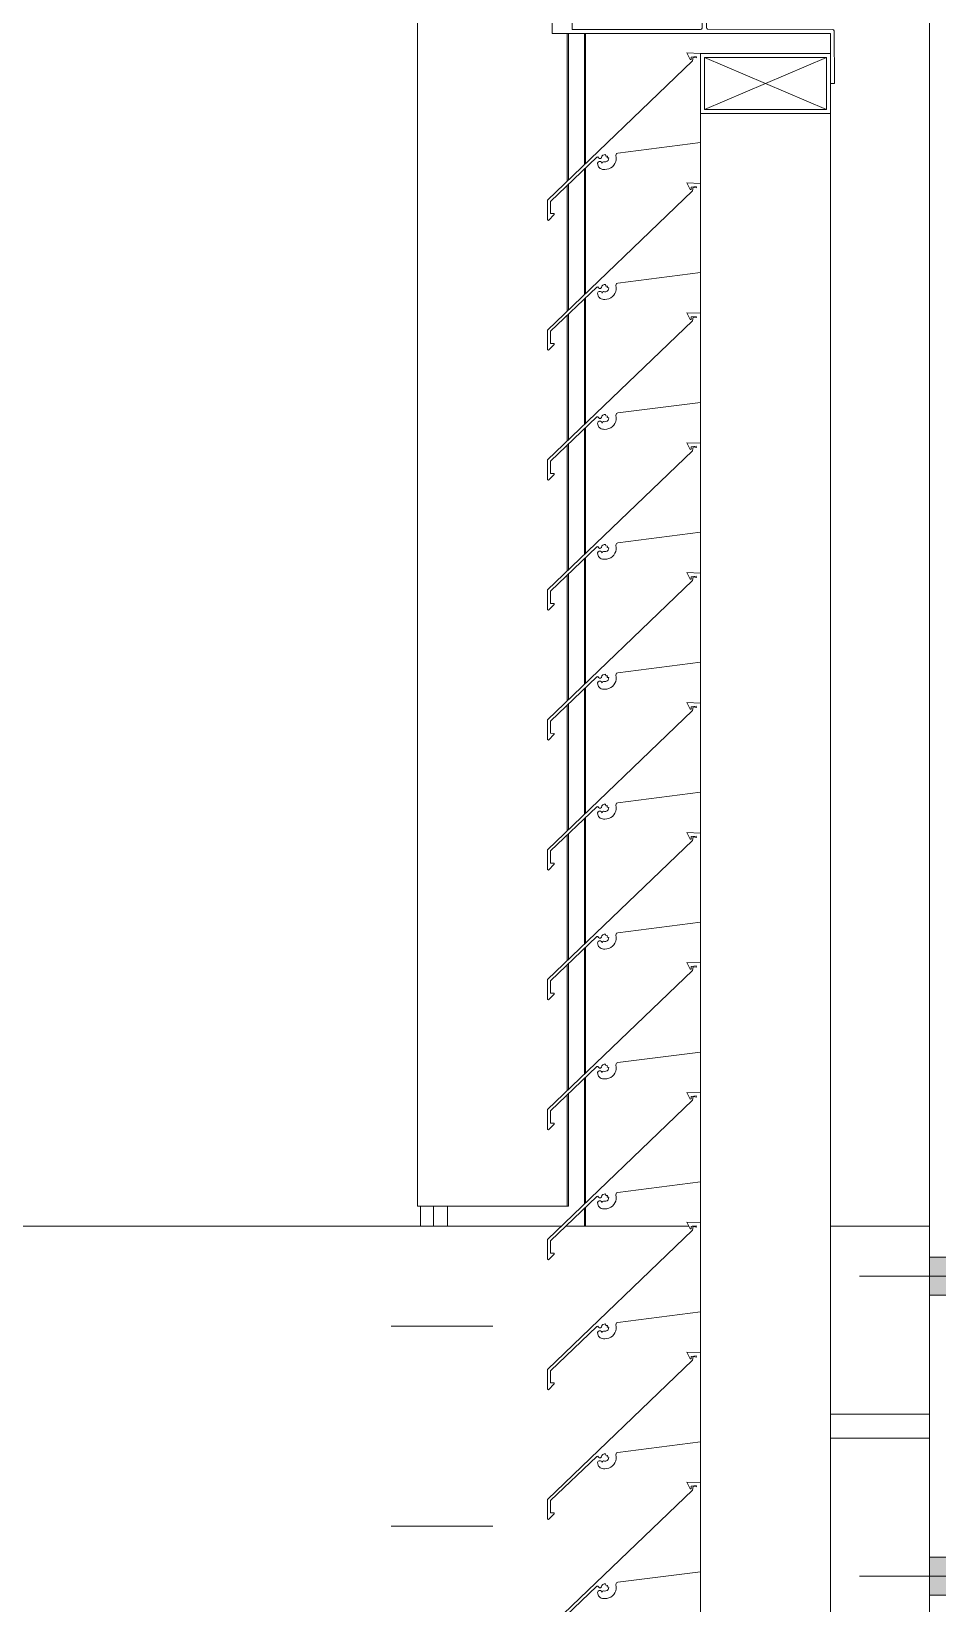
# Model space of a CAD drawing. Header units: millimetres. Extents: x -220592 to 404889, y -217665 to 38245.
# Drawn here: x 7562 to 7566.53, y -48079.91 to -48072.05 of the extents above; entities that cross this region are included whole.
import ezdxf

# ---------------------------------------------------------------- set-up
doc = ezdxf.new("R2010")
doc.units = ezdxf.units.MM
doc.linetypes.add('XKITLINE00', pattern=[0])
doc.linetypes.add('XKITLINE02', pattern=[4, 2, -2])
doc.layers.add('000 - 0_HIDE_OBJ_FRAMING_DEF_SUB_1', color=7, linetype='Continuous')
doc.layers.add('Part', color=7, linetype='Continuous', lineweight=0)

# ---------------------------------------------------------------- blocks, each defined once
blk = doc.blocks.new('*A13993')
at = {"layer": '000 - 0_HIDE_OBJ_FRAMING_DEF_SUB_1', "color": 7, "linetype": 'XKITLINE00', "lineweight": 0}
blk.add_line((-171.153485, 152.440805), (-171.153485, 124.940805), dxfattribs=at)
blk = doc.blocks.new('*A14059')
at = {"layer": 'Part', "color": 7, "linetype": 'XKITLINE00', "lineweight": 0}
for p, q in [((-172.298652, 137.756135), (-172.298652, 138.056135)), ((-171.648652, 138.056135), (-172.298652, 138.056135)), ((-172.278652, 137.776135), (-171.668652, 138.036135)), ((-172.278652, 138.036135), (-171.668652, 137.776135)), ((-172.278652, 137.776135), (-172.278652, 138.036135)), ((-172.278652, 138.036135), (-171.668652, 138.036135)), ((-171.668652, 138.036135), (-171.668652, 137.776135)), ((-171.648652, 137.756135), (-171.648652, 138.056135)), ((-172.298652, 137.756135), (-171.648652, 137.756135)), ((-171.668652, 137.776135), (-172.278652, 137.776135))]:
    blk.add_line(p, q, dxfattribs=at)
blk = doc.blocks.new('*A14060')
at = {"layer": 'Part', "color": 7, "linetype": 'XKITLINE00', "lineweight": 0}
for p, q in [((-172.298462, 138.056123), (-172.366148, 138.058745)), ((-172.366148, 138.058745), (-172.350613, 138.025258)), ((-172.34549, 138.02567), (-172.345361, 138.037861)), ((-172.345361, 138.037861), (-172.320378, 138.041001)), ((-172.335358, 138.037332), (-172.338255, 138.018789)), ((-172.335358, 138.037332), (-172.318342, 138.034428)), ((-172.320378, 138.041001), (-172.318342, 138.034428)), ((-172.298455, 137.610453), (-172.298462, 138.056123)), ((-172.338255, 138.018789), (-173.063377, 137.322543)), ((-172.350613, 138.025258), (-172.34549, 138.02567)), ((-172.712461, 137.557423), (-172.298455, 137.610453)), ((-173.048341, 137.316176), (-172.817326, 137.537579)), ((-172.817326, 137.537579), (-172.812166, 137.538671)), ((-172.810019, 137.512761), (-172.812659, 137.507287)), ((-172.812659, 137.507287), (-172.812163, 137.499517)), ((-172.812166, 137.538671), (-172.808512, 137.534044)), ((-172.812163, 137.499517), (-172.810428, 137.494021)), ((-172.810428, 137.494021), (-172.807674, 137.488958)), ((-172.804875, 137.515998), (-172.810019, 137.512761)), ((-172.808512, 137.534044), (-172.804048, 137.53019)), ((-172.807674, 137.488958), (-172.804002, 137.484515)), ((-172.798797, 137.51601), (-172.804875, 137.515998)), ((-172.804048, 137.53019), (-172.798154, 137.530396)), ((-172.804002, 137.484515), (-172.799549, 137.480857)), ((-172.793641, 137.512792), (-172.798797, 137.51601)), ((-172.798154, 137.530396), (-172.793971, 137.534553)), ((-172.793971, 137.534553), (-172.790857, 137.542126)), ((-172.790699, 137.50732), (-172.793641, 137.512792)), ((-172.790857, 137.542126), (-172.78619, 137.546913)), ((-172.788669, 137.512301), (-172.790699, 137.50732)), ((-172.783858, 137.514708), (-172.788669, 137.512301)), ((-172.78619, 137.546913), (-172.780114, 137.549703)), ((-172.77794, 137.513803), (-172.783858, 137.514708)), ((-172.780114, 137.549703), (-172.773442, 137.550125)), ((-172.77144, 137.514147), (-172.77794, 137.513803)), ((-172.773442, 137.550125), (-172.77112, 137.542735)), ((-172.765472, 137.516745), (-172.77144, 137.514147)), ((-172.77112, 137.542735), (-172.763955, 137.541791)), ((-172.76079, 137.521267), (-172.765472, 137.516745)), ((-172.763955, 137.541791), (-172.765124, 137.534731)), ((-172.765124, 137.534731), (-172.757418, 137.533625)), ((-172.757988, 137.527141), (-172.76079, 137.521267)), ((-172.757418, 137.533625), (-172.757988, 137.527141)), ((-172.756337, 137.479072), (-172.747074, 137.483445)), ((-172.747074, 137.483445), (-172.738758, 137.489423)), ((-172.738758, 137.489423), (-172.731662, 137.49681)), ((-172.731662, 137.49681), (-172.726022, 137.50536)), ((-172.726022, 137.50536), (-172.722024, 137.51479)), ((-172.722024, 137.51479), (-172.719801, 137.524789)), ((-172.720912, 137.545159), (-172.720672, 137.550681)), ((-172.719426, 137.535025), (-172.720912, 137.545159)), ((-172.720672, 137.550681), (-172.717536, 137.555233)), ((-172.719801, 137.524789), (-172.719426, 137.535025)), ((-172.717536, 137.555233), (-172.712461, 137.557423)), ((-172.799549, 137.480857), (-172.794479, 137.478117)), ((-172.794479, 137.478117), (-172.788978, 137.476398)), ((-172.788978, 137.476398), (-172.78325, 137.475762)), ((-172.78325, 137.475762), (-172.776451, 137.475664)), ((-172.776451, 137.475664), (-172.766238, 137.476449)), ((-172.766238, 137.476449), (-172.756337, 137.479072)), ((-173.063377, 137.322543), (-173.062824, 137.223392)), ((-173.058143, 137.220923), (-173.029494, 137.249812)), ((-173.047999, 137.25483), (-173.048341, 137.316176)), ((-173.030579, 137.254733), (-173.047999, 137.25483)), ((-173.029494, 137.249812), (-173.030579, 137.254733)), ((-173.062824, 137.223392), (-173.058143, 137.220923))]:
    blk.add_line(p, q, dxfattribs=at)
blk = doc.blocks.new('*A14078')
at = {"layer": 'Part', "color": 7, "linetype": 'XKITLINE00', "lineweight": 0}
for p, q in [((-171.648937, 139.40603), (-171.648981, 139.15603)), ((-171.628937, 139.406027), (-171.648937, 139.40603)), ((-171.628982, 139.146027), (-171.628937, 139.406027)), ((-171.648981, 139.15603), (-173.03898, 139.156273)), ((-173.03898, 139.156273), (-173.038236, 139.062446)), ((-172.938996, 139.066255), (-172.938984, 139.136255)), ((-172.938984, 139.136255), (-172.295157, 139.135382)), ((-172.295157, 139.135382), (-172.29067, 139.131698)), ((-172.268224, 139.129965), (-172.26454, 139.134452)), ((-172.26454, 139.134452), (-172.258984, 139.136137)), ((-172.258984, 139.136137), (-171.635157, 139.136789)), ((-171.635157, 139.136789), (-171.630669, 139.140471)), ((-171.630669, 139.140471), (-171.628982, 139.146027)), ((-173.038236, 139.062446), (-173.034553, 139.057957)), ((-173.034553, 139.057957), (-173.028998, 139.056271)), ((-173.028998, 139.056271), (-172.945171, 139.057018)), ((-172.945171, 139.057018), (-172.940682, 139.0607)), ((-172.940682, 139.0607), (-172.938996, 139.066255)), ((-172.29067, 139.131698), (-172.288986, 139.126142)), ((-172.288986, 139.126142), (-172.289912, 138.182315)), ((-172.26915, 138.186138), (-172.268986, 139.126138)), ((-172.268986, 139.126138), (-172.268224, 139.129965)), ((-173.039139, 138.246273), (-173.039155, 138.156273)), ((-173.037453, 138.251828), (-173.039139, 138.246273)), ((-173.032965, 138.25551), (-173.037453, 138.251828)), ((-172.949138, 138.256257), (-173.032965, 138.25551)), ((-172.943582, 138.254571), (-172.949138, 138.256257)), ((-172.9399, 138.250082), (-172.943582, 138.254571)), ((-172.939152, 138.176255), (-172.9399, 138.250082)), ((-173.039155, 138.156273), (-171.649155, 138.15603)), ((-172.299152, 138.176144), (-172.939152, 138.176255)), ((-172.293596, 138.177828), (-172.299152, 138.176144)), ((-172.289912, 138.182315), (-172.293596, 138.177828)), ((-172.267465, 138.180582), (-172.26915, 138.186138)), ((-172.262978, 138.176899), (-172.267465, 138.180582)), ((-171.639152, 138.176028), (-172.262978, 138.176899)), ((-171.649155, 138.15603), (-171.649199, 137.90603)), ((-171.633596, 138.174342), (-171.639152, 138.176028)), ((-171.629914, 138.169854), (-171.633596, 138.174342)), ((-171.629199, 137.906027), (-171.629914, 138.169854)), ((-171.649199, 137.90603), (-171.629199, 137.906027))]:
    blk.add_line(p, q, dxfattribs=at)
blk = doc.blocks.new('*A14079')
at = {"layer": 'Part', "color": 7, "linetype": 'XKITLINE00', "lineweight": 0}
for p, q in [((-171.648652, 124.556249), (-171.648652, 137.756135)), ((-172.298652, 137.406131), (-172.298652, 137.610427)), ((-172.298652, 136.756131), (-172.298652, 136.960427)), ((-172.298652, 136.106131), (-172.298652, 136.310427)), ((-172.298652, 135.456131), (-172.298652, 135.660427)), ((-172.298652, 134.806131), (-172.298652, 135.010427)), ((-172.298652, 134.156131), (-172.298652, 134.360427)), ((-172.298652, 133.506131), (-172.298652, 133.710427)), ((-172.298652, 132.856131), (-172.298652, 133.060427)), ((-172.298652, 132.206131), (-172.298652, 132.410427)), ((-172.298652, 131.556131), (-172.298652, 131.760427)), ((-172.298652, 130.906131), (-172.298652, 131.110427)), ((-172.298652, 130.256131), (-172.298652, 130.460427))]:
    blk.add_line(p, q, dxfattribs=at)
blk = doc.blocks.new('*A14084')
at = {"layer": 'Part', "color": 7, "linetype": 'XKITLINE00', "lineweight": 0}
for p, q in [((-171.648652, 131.248511), (-171.153485, 131.248511)), ((-171.648652, 131.128511), (-171.153485, 131.128511))]:
    blk.add_line(p, q, dxfattribs=at)
blk = doc.blocks.new('*A14085')
at = {"layer": '000 - 0_HIDE_OBJ_FRAMING_DEF_SUB_1', "color": 7, "linetype": 'XKITLINE02', "lineweight": 0}
for p, q in [((-173.845266, 131.688511), (-173.366949, 131.688511)), ((-173.814916, 131.688511), (-173.336599, 131.688511))]:
    blk.add_line(p, q, dxfattribs=at)
blk = doc.blocks.new('*A14086')
at = {"layer": '000 - 0_HIDE_OBJ_FRAMING_DEF_SUB_1', "color": 7, "linetype": 'XKITLINE02', "lineweight": 0}
for p, q in [((-173.845266, 130.688498), (-173.366949, 130.688498)), ((-173.814916, 130.688498), (-173.336599, 130.688498))]:
    blk.add_line(p, q, dxfattribs=at)
blk = doc.blocks.new('*A14087')
at = {"layer": '000 - 0_HIDE_OBJ_FRAMING_DEF_SUB_1'}
for points in [[(-170.9034, 131.8435), (-171.1534, 131.8435), (-171.1534, 132.0335), (-170.9034, 132.0335)], [(-170.9034, 131.8435), (-171.1534, 131.8435), (-171.1534, 132.0335), (-170.9034, 132.0335)], [(-168.9034, 131.8435), (-168.9634, 131.8435), (-168.9634, 132.0335), (-168.9034, 132.0335)], [(-168.9034, 131.8435), (-168.9634, 131.8435), (-168.9634, 132.0335), (-168.9034, 132.0335)], [(-170.9034, 130.3435), (-171.1534, 130.3435), (-171.1534, 130.5335), (-170.9034, 130.5335)], [(-170.9034, 130.3435), (-171.1534, 130.3435), (-171.1534, 130.5335), (-170.9034, 130.5335)], [(-168.9034, 130.3435), (-168.9634, 130.3435), (-168.9634, 130.5335), (-168.9034, 130.5335)], [(-168.9034, 130.3435), (-168.9634, 130.3435), (-168.9634, 130.5335), (-168.9034, 130.5335)]]:
    blk.add_hatch(color=7, dxfattribs=at).paths.add_polyline_path(points, flags=17)
at = {"layer": '000 - 0_HIDE_OBJ_FRAMING_DEF_SUB_1', "color": 7, "linetype": 'XKITLINE00', "lineweight": 0}
for p, q in [((-170.9034, 132.0335), (-171.1534, 132.0335)), ((-170.9034, 132.0335), (-171.1534, 132.0335)), ((-168.9034, 132.0335), (-168.9634, 132.0335)), ((-168.9034, 132.0335), (-168.9634, 132.0335)), ((-168.7978, 131.9385), (-171.5034, 131.9385)), ((-168.7978, 131.9385), (-171.5034, 131.9385)), ((-170.9034, 131.8435), (-171.1534, 131.8435)), ((-170.9034, 131.8435), (-171.1534, 131.8435)), ((-168.9034, 131.8435), (-168.9634, 131.8435)), ((-168.9034, 131.8435), (-168.9634, 131.8435)), ((-170.9034, 130.5335), (-171.1534, 130.5335)), ((-170.9034, 130.5335), (-171.1534, 130.5335)), ((-168.9034, 130.5335), (-168.9634, 130.5335)), ((-168.9034, 130.5335), (-168.9634, 130.5335)), ((-168.7978, 130.4385), (-171.5034, 130.4385)), ((-168.7978, 130.4385), (-171.5034, 130.4385)), ((-170.9034, 130.3435), (-171.1534, 130.3435)), ((-170.9034, 130.3435), (-171.1534, 130.3435)), ((-168.9034, 130.3435), (-168.9634, 130.3435)), ((-168.9034, 130.3435), (-168.9634, 130.3435))]:
    blk.add_line(p, q, dxfattribs=at)
blk = doc.blocks.new('*A14100')
at = {"layer": '000 - 0_HIDE_OBJ_FRAMING_DEF_SUB_1', "color": 7, "linetype": 'XKITLINE00', "lineweight": 0}
for p, q in [((-173.713199, 132.288511), (-173.713199, 145.088511)), ((-172.964598, 137.417389), (-172.964598, 138.15626)), ((-172.958493, 137.42325), (-172.958493, 138.156259)), ((-172.87913, 137.499453), (-172.87913, 138.156245)), ((-172.873025, 137.505315), (-172.873025, 138.156244)), ((-172.873025, 136.855315), (-172.873025, 137.484198)), ((-172.87913, 136.849453), (-172.87913, 137.478347)), ((-172.964598, 136.767389), (-172.964598, 137.396435)), ((-172.958493, 136.77325), (-172.958493, 137.402286)), ((-172.87913, 136.199453), (-172.87913, 136.828347)), ((-172.873025, 136.205315), (-172.873025, 136.834198)), ((-172.964598, 136.117389), (-172.964598, 136.746435)), ((-172.958493, 136.12325), (-172.958493, 136.752286)), ((-172.87913, 135.549453), (-172.87913, 136.178347)), ((-172.873025, 135.555315), (-172.873025, 136.184198)), ((-172.964598, 135.467389), (-172.964598, 136.096435)), ((-172.958493, 135.47325), (-172.958493, 136.102286)), ((-172.87913, 134.899453), (-172.87913, 135.528347)), ((-172.873025, 134.905315), (-172.873025, 135.534198)), ((-172.964598, 134.817389), (-172.964598, 135.446435)), ((-172.958493, 134.82325), (-172.958493, 135.452286)), ((-172.87913, 134.249453), (-172.87913, 134.878347)), ((-172.873025, 134.255315), (-172.873025, 134.884198)), ((-172.964598, 134.167389), (-172.964598, 134.796435)), ((-172.958493, 134.17325), (-172.958493, 134.802286)), ((-172.87913, 133.599453), (-172.87913, 134.228347)), ((-172.873025, 133.605315), (-172.873025, 134.234198)), ((-172.964598, 133.517389), (-172.964598, 134.146435)), ((-172.958493, 133.52325), (-172.958493, 134.152286)), ((-172.87913, 132.949453), (-172.87913, 133.578347)), ((-172.873025, 132.955315), (-172.873025, 133.584198)), ((-172.964598, 132.867389), (-172.964598, 133.496435)), ((-172.958493, 132.87325), (-172.958493, 133.502286)), ((-172.87913, 132.299453), (-172.87913, 132.928347)), ((-172.873025, 132.305315), (-172.873025, 132.934198)), ((-172.964598, 132.288511), (-172.964598, 132.846435)), ((-172.958493, 132.288511), (-172.958493, 132.852286)), ((-172.958493, 132.288511), (-173.713199, 132.288511)), ((-173.697937, 132.188511), (-173.697937, 132.288511)), ((-173.633058, 132.188511), (-173.633058, 132.288511)), ((-173.562852, 132.188511), (-173.562852, 132.288511)), ((-172.87913, 132.188511), (-172.87913, 132.278347)), ((-172.873025, 132.188511), (-172.873025, 132.284198))]:
    blk.add_line(p, q, dxfattribs=at)
blk = doc.blocks.new('*A14189')
at = {"layer": '000 - 0_HIDE_OBJ_FRAMING_DEF_SUB_1', "color": 7, "linetype": 'XKITLINE00', "lineweight": 0}
for p, q in [((-184.211249, 132.188511), (-172.994673, 132.188511)), ((-172.972866, 132.188511), (-172.356761, 132.188511)), ((-172.340186, 132.188511), (-172.319607, 132.188511)), ((-171.648652, 132.188511), (-171.153485, 132.188511))]:
    blk.add_line(p, q, dxfattribs=at)
blk = doc.blocks.new('*A14200')
at = {"layer": 'Part', "color": 7, "linetype": 'XKITLINE00', "lineweight": 0}
for p, q in [((-172.298462, 130.906123), (-172.366148, 130.908745)), ((-172.366148, 130.908745), (-172.350613, 130.875258)), ((-172.34549, 130.87567), (-172.345361, 130.887861)), ((-172.345361, 130.887861), (-172.320378, 130.891001)), ((-172.335358, 130.887332), (-172.338255, 130.868789)), ((-172.335358, 130.887332), (-172.318342, 130.884428)), ((-172.320378, 130.891001), (-172.318342, 130.884428)), ((-172.298455, 130.460453), (-172.298462, 130.906123)), ((-172.338255, 130.868789), (-173.063377, 130.172543)), ((-172.350613, 130.875258), (-172.34549, 130.87567)), ((-172.720672, 130.400681), (-172.717536, 130.405233)), ((-172.717536, 130.405233), (-172.712461, 130.407423)), ((-172.712461, 130.407423), (-172.298455, 130.460453)), ((-173.048341, 130.166176), (-172.817326, 130.387579)), ((-172.817326, 130.387579), (-172.812166, 130.388671)), ((-172.810019, 130.362761), (-172.812659, 130.357287)), ((-172.812659, 130.357287), (-172.812163, 130.349517)), ((-172.812166, 130.388671), (-172.808512, 130.384044)), ((-172.812163, 130.349517), (-172.810428, 130.344021)), ((-172.810428, 130.344021), (-172.807674, 130.338958)), ((-172.804875, 130.365998), (-172.810019, 130.362761)), ((-172.808512, 130.384044), (-172.804048, 130.38019)), ((-172.807674, 130.338958), (-172.804002, 130.334515)), ((-172.798797, 130.36601), (-172.804875, 130.365998)), ((-172.804048, 130.38019), (-172.798154, 130.380396)), ((-172.804002, 130.334515), (-172.799549, 130.330857)), ((-172.799549, 130.330857), (-172.794479, 130.328117)), ((-172.793641, 130.362792), (-172.798797, 130.36601)), ((-172.798154, 130.380396), (-172.793971, 130.384553)), ((-172.794479, 130.328117), (-172.788978, 130.326398)), ((-172.793971, 130.384553), (-172.790857, 130.392126)), ((-172.790699, 130.35732), (-172.793641, 130.362792)), ((-172.790857, 130.392126), (-172.78619, 130.396913)), ((-172.788669, 130.362301), (-172.790699, 130.35732)), ((-172.788978, 130.326398), (-172.78325, 130.325762)), ((-172.783858, 130.364708), (-172.788669, 130.362301)), ((-172.78619, 130.396913), (-172.780114, 130.399703)), ((-172.77794, 130.363803), (-172.783858, 130.364708)), ((-172.78325, 130.325762), (-172.776451, 130.325664)), ((-172.780114, 130.399703), (-172.773442, 130.400125)), ((-172.77144, 130.364147), (-172.77794, 130.363803)), ((-172.776451, 130.325664), (-172.766238, 130.326449)), ((-172.773442, 130.400125), (-172.77112, 130.392735)), ((-172.765472, 130.366745), (-172.77144, 130.364147)), ((-172.77112, 130.392735), (-172.763955, 130.391791)), ((-172.766238, 130.326449), (-172.756337, 130.329072)), ((-172.76079, 130.371267), (-172.765472, 130.366745)), ((-172.763955, 130.391791), (-172.765124, 130.384731)), ((-172.765124, 130.384731), (-172.757418, 130.383625)), ((-172.757988, 130.377141), (-172.76079, 130.371267)), ((-172.757418, 130.383625), (-172.757988, 130.377141)), ((-172.756337, 130.329072), (-172.747074, 130.333445)), ((-172.747074, 130.333445), (-172.738758, 130.339423)), ((-172.738758, 130.339423), (-172.731662, 130.34681)), ((-172.731662, 130.34681), (-172.726022, 130.35536)), ((-172.726022, 130.35536), (-172.722024, 130.36479)), ((-172.722024, 130.36479), (-172.719801, 130.374789)), ((-172.720912, 130.395159), (-172.720672, 130.400681)), ((-172.719426, 130.385025), (-172.720912, 130.395159)), ((-172.719801, 130.374789), (-172.719426, 130.385025)), ((-173.063377, 130.172543), (-173.062824, 130.073392)), ((-173.058143, 130.070923), (-173.029494, 130.099812)), ((-173.047999, 130.10483), (-173.048341, 130.166176)), ((-173.030579, 130.104733), (-173.047999, 130.10483)), ((-173.029494, 130.099812), (-173.030579, 130.104733)), ((-173.062824, 130.073392), (-173.058143, 130.070923))]:
    blk.add_line(p, q, dxfattribs=at)
blk = doc.blocks.new('*A14201')
at = {"layer": 'Part', "color": 7, "linetype": 'XKITLINE00', "lineweight": 0}
for p, q in [((-172.338255, 131.518789), (-173.063377, 130.822543)), ((-172.298462, 131.556123), (-172.366148, 131.558745)), ((-172.366148, 131.558745), (-172.350613, 131.525258)), ((-172.350613, 131.525258), (-172.34549, 131.52567)), ((-172.34549, 131.52567), (-172.345361, 131.537861)), ((-172.345361, 131.537861), (-172.320378, 131.541001)), ((-172.335358, 131.537332), (-172.338255, 131.518789)), ((-172.335358, 131.537332), (-172.318342, 131.534428)), ((-172.320378, 131.541001), (-172.318342, 131.534428)), ((-172.298455, 131.110453), (-172.298462, 131.556123)), ((-173.048341, 130.816176), (-172.817326, 131.037579)), ((-172.817326, 131.037579), (-172.812166, 131.038671)), ((-172.812166, 131.038671), (-172.808512, 131.034044)), ((-172.808512, 131.034044), (-172.804048, 131.03019)), ((-172.798154, 131.030396), (-172.793971, 131.034553)), ((-172.793971, 131.034553), (-172.790857, 131.042126)), ((-172.790857, 131.042126), (-172.78619, 131.046913)), ((-172.78619, 131.046913), (-172.780114, 131.049703)), ((-172.780114, 131.049703), (-172.773442, 131.050125)), ((-172.773442, 131.050125), (-172.77112, 131.042735)), ((-172.77112, 131.042735), (-172.763955, 131.041791)), ((-172.763955, 131.041791), (-172.765124, 131.034731)), ((-172.765124, 131.034731), (-172.757418, 131.033625)), ((-172.757418, 131.033625), (-172.757988, 131.027141)), ((-172.720912, 131.045159), (-172.720672, 131.050681)), ((-172.719426, 131.035025), (-172.720912, 131.045159)), ((-172.720672, 131.050681), (-172.717536, 131.055233)), ((-172.719801, 131.024789), (-172.719426, 131.035025)), ((-172.717536, 131.055233), (-172.712461, 131.057423)), ((-172.712461, 131.057423), (-172.298455, 131.110453)), ((-172.810019, 131.012761), (-172.812659, 131.007287)), ((-172.812659, 131.007287), (-172.812163, 130.999517)), ((-172.812163, 130.999517), (-172.810428, 130.994021)), ((-172.810428, 130.994021), (-172.807674, 130.988958)), ((-172.804875, 131.015998), (-172.810019, 131.012761)), ((-172.807674, 130.988958), (-172.804002, 130.984515)), ((-172.798797, 131.01601), (-172.804875, 131.015998)), ((-172.804048, 131.03019), (-172.798154, 131.030396)), ((-172.804002, 130.984515), (-172.799549, 130.980857)), ((-172.799549, 130.980857), (-172.794479, 130.978117)), ((-172.793641, 131.012792), (-172.798797, 131.01601)), ((-172.794479, 130.978117), (-172.788978, 130.976398)), ((-172.790699, 131.00732), (-172.793641, 131.012792)), ((-172.788669, 131.012301), (-172.790699, 131.00732)), ((-172.788978, 130.976398), (-172.78325, 130.975762)), ((-172.783858, 131.014708), (-172.788669, 131.012301)), ((-172.77794, 131.013803), (-172.783858, 131.014708)), ((-172.78325, 130.975762), (-172.776451, 130.975664)), ((-172.77144, 131.014147), (-172.77794, 131.013803)), ((-172.776451, 130.975664), (-172.766238, 130.976449)), ((-172.765472, 131.016745), (-172.77144, 131.014147)), ((-172.766238, 130.976449), (-172.756337, 130.979072)), ((-172.76079, 131.021267), (-172.765472, 131.016745)), ((-172.757988, 131.027141), (-172.76079, 131.021267)), ((-172.756337, 130.979072), (-172.747074, 130.983445)), ((-172.747074, 130.983445), (-172.738758, 130.989423)), ((-172.738758, 130.989423), (-172.731662, 130.99681)), ((-172.731662, 130.99681), (-172.726022, 131.00536)), ((-172.726022, 131.00536), (-172.722024, 131.01479)), ((-172.722024, 131.01479), (-172.719801, 131.024789)), ((-173.063377, 130.822543), (-173.062824, 130.723392)), ((-173.047999, 130.75483), (-173.048341, 130.816176)), ((-173.062824, 130.723392), (-173.058143, 130.720923)), ((-173.058143, 130.720923), (-173.029494, 130.749812)), ((-173.030579, 130.754733), (-173.047999, 130.75483)), ((-173.029494, 130.749812), (-173.030579, 130.754733))]:
    blk.add_line(p, q, dxfattribs=at)
blk = doc.blocks.new('*A14202')
at = {"layer": 'Part', "color": 7, "linetype": 'XKITLINE00', "lineweight": 0}
for p, q in [((-172.338255, 132.168789), (-173.063377, 131.472543)), ((-172.298462, 132.206123), (-172.366148, 132.208745)), ((-172.366148, 132.208745), (-172.350613, 132.175258)), ((-172.350613, 132.175258), (-172.34549, 132.17567)), ((-172.34549, 132.17567), (-172.345361, 132.187861)), ((-172.345361, 132.187861), (-172.320378, 132.191001)), ((-172.335358, 132.187332), (-172.338255, 132.168789)), ((-172.335358, 132.187332), (-172.318342, 132.184428)), ((-172.320378, 132.191001), (-172.318342, 132.184428)), ((-172.298455, 131.760453), (-172.298462, 132.206123)), ((-172.712461, 131.707423), (-172.298455, 131.760453)), ((-173.048341, 131.466176), (-172.817326, 131.687579)), ((-172.817326, 131.687579), (-172.812166, 131.688671)), ((-172.810019, 131.662761), (-172.812659, 131.657287)), ((-172.812166, 131.688671), (-172.808512, 131.684044)), ((-172.804875, 131.665998), (-172.810019, 131.662761)), ((-172.808512, 131.684044), (-172.804048, 131.68019)), ((-172.798797, 131.66601), (-172.804875, 131.665998)), ((-172.804048, 131.68019), (-172.798154, 131.680396)), ((-172.793641, 131.662792), (-172.798797, 131.66601)), ((-172.798154, 131.680396), (-172.793971, 131.684553)), ((-172.793971, 131.684553), (-172.790857, 131.692126)), ((-172.790699, 131.65732), (-172.793641, 131.662792)), ((-172.790857, 131.692126), (-172.78619, 131.696913)), ((-172.783858, 131.664708), (-172.788669, 131.662301)), ((-172.78619, 131.696913), (-172.780114, 131.699703)), ((-172.77794, 131.663803), (-172.783858, 131.664708)), ((-172.780114, 131.699703), (-172.773442, 131.700125)), ((-172.77144, 131.664147), (-172.77794, 131.663803)), ((-172.773442, 131.700125), (-172.77112, 131.692735)), ((-172.765472, 131.666745), (-172.77144, 131.664147)), ((-172.77112, 131.692735), (-172.763955, 131.691791)), ((-172.76079, 131.671267), (-172.765472, 131.666745)), ((-172.763955, 131.691791), (-172.765124, 131.684731)), ((-172.765124, 131.684731), (-172.757418, 131.683625)), ((-172.757988, 131.677141), (-172.76079, 131.671267)), ((-172.757418, 131.683625), (-172.757988, 131.677141)), ((-172.726022, 131.65536), (-172.722024, 131.66479)), ((-172.722024, 131.66479), (-172.719801, 131.674789)), ((-172.720912, 131.695159), (-172.720672, 131.700681)), ((-172.719426, 131.685025), (-172.720912, 131.695159)), ((-172.720672, 131.700681), (-172.717536, 131.705233)), ((-172.719801, 131.674789), (-172.719426, 131.685025)), ((-172.717536, 131.705233), (-172.712461, 131.707423)), ((-172.812659, 131.657287), (-172.812163, 131.649517)), ((-172.812163, 131.649517), (-172.810428, 131.644021)), ((-172.810428, 131.644021), (-172.807674, 131.638958)), ((-172.807674, 131.638958), (-172.804002, 131.634515)), ((-172.804002, 131.634515), (-172.799549, 131.630857)), ((-172.799549, 131.630857), (-172.794479, 131.628117)), ((-172.794479, 131.628117), (-172.788978, 131.626398)), ((-172.788669, 131.662301), (-172.790699, 131.65732)), ((-172.788978, 131.626398), (-172.78325, 131.625762)), ((-172.78325, 131.625762), (-172.776451, 131.625664)), ((-172.776451, 131.625664), (-172.766238, 131.626449)), ((-172.766238, 131.626449), (-172.756337, 131.629072)), ((-172.756337, 131.629072), (-172.747074, 131.633445)), ((-172.747074, 131.633445), (-172.738758, 131.639423)), ((-172.738758, 131.639423), (-172.731662, 131.64681)), ((-172.731662, 131.64681), (-172.726022, 131.65536)), ((-173.063377, 131.472543), (-173.062824, 131.373392)), ((-173.047999, 131.40483), (-173.048341, 131.466176)), ((-173.062824, 131.373392), (-173.058143, 131.370923)), ((-173.058143, 131.370923), (-173.029494, 131.399812)), ((-173.030579, 131.404733), (-173.047999, 131.40483)), ((-173.029494, 131.399812), (-173.030579, 131.404733))]:
    blk.add_line(p, q, dxfattribs=at)
blk = doc.blocks.new('*A14203')
at = {"layer": 'Part', "color": 7, "linetype": 'XKITLINE00', "lineweight": 0}
for p, q in [((-172.298462, 132.856123), (-172.366148, 132.858745)), ((-172.366148, 132.858745), (-172.350613, 132.825258)), ((-172.298455, 132.410453), (-172.298462, 132.856123)), ((-172.338255, 132.818789), (-173.063377, 132.122543)), ((-172.350613, 132.825258), (-172.34549, 132.82567)), ((-172.34549, 132.82567), (-172.345361, 132.837861)), ((-172.345361, 132.837861), (-172.320378, 132.841001)), ((-172.335358, 132.837332), (-172.338255, 132.818789)), ((-172.335358, 132.837332), (-172.318342, 132.834428)), ((-172.320378, 132.841001), (-172.318342, 132.834428)), ((-172.712461, 132.357423), (-172.298455, 132.410453)), ((-173.048341, 132.116176), (-172.817326, 132.337579)), ((-172.817326, 132.337579), (-172.812166, 132.338671)), ((-172.810019, 132.312761), (-172.812659, 132.307287)), ((-172.812659, 132.307287), (-172.812163, 132.299517)), ((-172.812166, 132.338671), (-172.808512, 132.334044)), ((-172.812163, 132.299517), (-172.810428, 132.294021)), ((-172.810428, 132.294021), (-172.807674, 132.288958)), ((-172.804875, 132.315998), (-172.810019, 132.312761)), ((-172.808512, 132.334044), (-172.804048, 132.33019)), ((-172.798797, 132.31601), (-172.804875, 132.315998)), ((-172.804048, 132.33019), (-172.798154, 132.330396)), ((-172.793641, 132.312792), (-172.798797, 132.31601)), ((-172.798154, 132.330396), (-172.793971, 132.334553)), ((-172.793971, 132.334553), (-172.790857, 132.342126)), ((-172.790699, 132.30732), (-172.793641, 132.312792)), ((-172.790857, 132.342126), (-172.78619, 132.346913)), ((-172.788669, 132.312301), (-172.790699, 132.30732)), ((-172.783858, 132.314708), (-172.788669, 132.312301)), ((-172.78619, 132.346913), (-172.780114, 132.349703)), ((-172.77794, 132.313803), (-172.783858, 132.314708)), ((-172.780114, 132.349703), (-172.773442, 132.350125)), ((-172.77144, 132.314147), (-172.77794, 132.313803)), ((-172.773442, 132.350125), (-172.77112, 132.342735)), ((-172.765472, 132.316745), (-172.77144, 132.314147)), ((-172.77112, 132.342735), (-172.763955, 132.341791)), ((-172.76079, 132.321267), (-172.765472, 132.316745)), ((-172.763955, 132.341791), (-172.765124, 132.334731)), ((-172.765124, 132.334731), (-172.757418, 132.333625)), ((-172.757988, 132.327141), (-172.76079, 132.321267)), ((-172.757418, 132.333625), (-172.757988, 132.327141)), ((-172.738758, 132.289423), (-172.731662, 132.29681)), ((-172.731662, 132.29681), (-172.726022, 132.30536)), ((-172.726022, 132.30536), (-172.722024, 132.31479)), ((-172.722024, 132.31479), (-172.719801, 132.324789)), ((-172.720912, 132.345159), (-172.720672, 132.350681)), ((-172.719426, 132.335025), (-172.720912, 132.345159)), ((-172.720672, 132.350681), (-172.717536, 132.355233)), ((-172.719801, 132.324789), (-172.719426, 132.335025)), ((-172.717536, 132.355233), (-172.712461, 132.357423)), ((-172.807674, 132.288958), (-172.804002, 132.284515)), ((-172.804002, 132.284515), (-172.799549, 132.280857)), ((-172.799549, 132.280857), (-172.794479, 132.278117)), ((-172.794479, 132.278117), (-172.788978, 132.276398)), ((-172.788978, 132.276398), (-172.78325, 132.275762)), ((-172.78325, 132.275762), (-172.776451, 132.275664)), ((-172.776451, 132.275664), (-172.766238, 132.276449)), ((-172.766238, 132.276449), (-172.756337, 132.279072)), ((-172.756337, 132.279072), (-172.747074, 132.283445)), ((-172.747074, 132.283445), (-172.738758, 132.289423)), ((-173.063377, 132.122543), (-173.062824, 132.023392)), ((-173.047999, 132.05483), (-173.048341, 132.116176)), ((-173.062824, 132.023392), (-173.058143, 132.020923)), ((-173.058143, 132.020923), (-173.029494, 132.049812)), ((-173.030579, 132.054733), (-173.047999, 132.05483)), ((-173.029494, 132.049812), (-173.030579, 132.054733))]:
    blk.add_line(p, q, dxfattribs=at)
blk = doc.blocks.new('*A14204')
at = {"layer": 'Part', "color": 7, "linetype": 'XKITLINE00', "lineweight": 0}
for p, q in [((-172.298462, 133.506123), (-172.366148, 133.508745)), ((-172.366148, 133.508745), (-172.350613, 133.475258)), ((-172.350613, 133.475258), (-172.34549, 133.47567)), ((-172.34549, 133.47567), (-172.345361, 133.487861)), ((-172.345361, 133.487861), (-172.320378, 133.491001)), ((-172.335358, 133.487332), (-172.338255, 133.468789)), ((-172.335358, 133.487332), (-172.318342, 133.484428)), ((-172.320378, 133.491001), (-172.318342, 133.484428)), ((-172.298455, 133.060453), (-172.298462, 133.506123)), ((-172.338255, 133.468789), (-173.063377, 132.772543)), ((-172.78619, 132.996913), (-172.780114, 132.999703)), ((-172.780114, 132.999703), (-172.773442, 133.000125)), ((-172.773442, 133.000125), (-172.77112, 132.992735)), ((-172.720912, 132.995159), (-172.720672, 133.000681)), ((-172.720672, 133.000681), (-172.717536, 133.005233)), ((-172.717536, 133.005233), (-172.712461, 133.007423)), ((-172.712461, 133.007423), (-172.298455, 133.060453)), ((-173.048341, 132.766176), (-172.817326, 132.987579)), ((-172.817326, 132.987579), (-172.812166, 132.988671)), ((-172.810019, 132.962761), (-172.812659, 132.957287)), ((-172.812659, 132.957287), (-172.812163, 132.949517)), ((-172.812166, 132.988671), (-172.808512, 132.984044)), ((-172.812163, 132.949517), (-172.810428, 132.944021)), ((-172.810428, 132.944021), (-172.807674, 132.938958)), ((-172.804875, 132.965998), (-172.810019, 132.962761)), ((-172.808512, 132.984044), (-172.804048, 132.98019)), ((-172.807674, 132.938958), (-172.804002, 132.934515)), ((-172.798797, 132.96601), (-172.804875, 132.965998)), ((-172.804048, 132.98019), (-172.798154, 132.980396)), ((-172.804002, 132.934515), (-172.799549, 132.930857)), ((-172.799549, 132.930857), (-172.794479, 132.928117)), ((-172.793641, 132.962792), (-172.798797, 132.96601)), ((-172.798154, 132.980396), (-172.793971, 132.984553)), ((-172.794479, 132.928117), (-172.788978, 132.926398)), ((-172.793971, 132.984553), (-172.790857, 132.992126)), ((-172.790699, 132.95732), (-172.793641, 132.962792)), ((-172.790857, 132.992126), (-172.78619, 132.996913)), ((-172.788669, 132.962301), (-172.790699, 132.95732)), ((-172.788978, 132.926398), (-172.78325, 132.925762)), ((-172.783858, 132.964708), (-172.788669, 132.962301)), ((-172.77794, 132.963803), (-172.783858, 132.964708)), ((-172.78325, 132.925762), (-172.776451, 132.925664)), ((-172.77144, 132.964147), (-172.77794, 132.963803)), ((-172.776451, 132.925664), (-172.766238, 132.926449)), ((-172.765472, 132.966745), (-172.77144, 132.964147)), ((-172.77112, 132.992735), (-172.763955, 132.991791)), ((-172.766238, 132.926449), (-172.756337, 132.929072)), ((-172.76079, 132.971267), (-172.765472, 132.966745)), ((-172.763955, 132.991791), (-172.765124, 132.984731)), ((-172.765124, 132.984731), (-172.757418, 132.983625)), ((-172.757988, 132.977141), (-172.76079, 132.971267)), ((-172.757418, 132.983625), (-172.757988, 132.977141)), ((-172.756337, 132.929072), (-172.747074, 132.933445)), ((-172.747074, 132.933445), (-172.738758, 132.939423)), ((-172.738758, 132.939423), (-172.731662, 132.94681)), ((-172.731662, 132.94681), (-172.726022, 132.95536)), ((-172.726022, 132.95536), (-172.722024, 132.96479)), ((-172.722024, 132.96479), (-172.719801, 132.974789)), ((-172.719426, 132.985025), (-172.720912, 132.995159)), ((-172.719801, 132.974789), (-172.719426, 132.985025)), ((-173.063377, 132.772543), (-173.062824, 132.673392)), ((-173.047999, 132.70483), (-173.048341, 132.766176)), ((-173.058143, 132.670923), (-173.029494, 132.699812)), ((-173.030579, 132.704733), (-173.047999, 132.70483)), ((-173.029494, 132.699812), (-173.030579, 132.704733)), ((-173.062824, 132.673392), (-173.058143, 132.670923))]:
    blk.add_line(p, q, dxfattribs=at)
blk = doc.blocks.new('*A14205')
at = {"layer": 'Part', "color": 7, "linetype": 'XKITLINE00', "lineweight": 0}
for p, q in [((-172.338255, 134.118789), (-173.063377, 133.422543)), ((-172.298462, 134.156123), (-172.366148, 134.158745)), ((-172.366148, 134.158745), (-172.350613, 134.125258)), ((-172.350613, 134.125258), (-172.34549, 134.12567)), ((-172.34549, 134.12567), (-172.345361, 134.137861)), ((-172.345361, 134.137861), (-172.320378, 134.141001)), ((-172.335358, 134.137332), (-172.338255, 134.118789)), ((-172.335358, 134.137332), (-172.318342, 134.134428)), ((-172.320378, 134.141001), (-172.318342, 134.134428)), ((-172.298455, 133.710453), (-172.298462, 134.156123)), ((-172.712461, 133.657423), (-172.298455, 133.710453)), ((-173.048341, 133.416176), (-172.817326, 133.637579)), ((-172.817326, 133.637579), (-172.812166, 133.638671)), ((-172.812166, 133.638671), (-172.808512, 133.634044)), ((-172.808512, 133.634044), (-172.804048, 133.63019)), ((-172.804048, 133.63019), (-172.798154, 133.630396)), ((-172.798154, 133.630396), (-172.793971, 133.634553)), ((-172.793971, 133.634553), (-172.790857, 133.642126)), ((-172.790857, 133.642126), (-172.78619, 133.646913)), ((-172.78619, 133.646913), (-172.780114, 133.649703)), ((-172.780114, 133.649703), (-172.773442, 133.650125)), ((-172.773442, 133.650125), (-172.77112, 133.642735)), ((-172.77112, 133.642735), (-172.763955, 133.641791)), ((-172.763955, 133.641791), (-172.765124, 133.634731)), ((-172.765124, 133.634731), (-172.757418, 133.633625)), ((-172.757418, 133.633625), (-172.757988, 133.627141)), ((-172.720912, 133.645159), (-172.720672, 133.650681)), ((-172.719426, 133.635025), (-172.720912, 133.645159)), ((-172.720672, 133.650681), (-172.717536, 133.655233)), ((-172.719801, 133.624789), (-172.719426, 133.635025)), ((-172.717536, 133.655233), (-172.712461, 133.657423)), ((-172.810019, 133.612761), (-172.812659, 133.607287)), ((-172.812659, 133.607287), (-172.812163, 133.599517)), ((-172.812163, 133.599517), (-172.810428, 133.594021)), ((-172.810428, 133.594021), (-172.807674, 133.588958)), ((-172.804875, 133.615998), (-172.810019, 133.612761)), ((-172.807674, 133.588958), (-172.804002, 133.584515)), ((-172.798797, 133.61601), (-172.804875, 133.615998)), ((-172.804002, 133.584515), (-172.799549, 133.580857)), ((-172.799549, 133.580857), (-172.794479, 133.578117)), ((-172.793641, 133.612792), (-172.798797, 133.61601)), ((-172.794479, 133.578117), (-172.788978, 133.576398)), ((-172.790699, 133.60732), (-172.793641, 133.612792)), ((-172.788669, 133.612301), (-172.790699, 133.60732)), ((-172.788978, 133.576398), (-172.78325, 133.575762)), ((-172.783858, 133.614708), (-172.788669, 133.612301)), ((-172.77794, 133.613803), (-172.783858, 133.614708)), ((-172.78325, 133.575762), (-172.776451, 133.575664)), ((-172.77144, 133.614147), (-172.77794, 133.613803)), ((-172.776451, 133.575664), (-172.766238, 133.576449)), ((-172.765472, 133.616745), (-172.77144, 133.614147)), ((-172.766238, 133.576449), (-172.756337, 133.579072)), ((-172.76079, 133.621267), (-172.765472, 133.616745)), ((-172.757988, 133.627141), (-172.76079, 133.621267)), ((-172.756337, 133.579072), (-172.747074, 133.583445)), ((-172.747074, 133.583445), (-172.738758, 133.589423)), ((-172.738758, 133.589423), (-172.731662, 133.59681)), ((-172.731662, 133.59681), (-172.726022, 133.60536)), ((-172.726022, 133.60536), (-172.722024, 133.61479)), ((-172.722024, 133.61479), (-172.719801, 133.624789)), ((-173.063377, 133.422543), (-173.062824, 133.323392)), ((-173.047999, 133.35483), (-173.048341, 133.416176)), ((-173.062824, 133.323392), (-173.058143, 133.320923)), ((-173.058143, 133.320923), (-173.029494, 133.349812)), ((-173.030579, 133.354733), (-173.047999, 133.35483)), ((-173.029494, 133.349812), (-173.030579, 133.354733))]:
    blk.add_line(p, q, dxfattribs=at)
blk = doc.blocks.new('*A14206')
at = {"layer": 'Part', "color": 7, "linetype": 'XKITLINE00', "lineweight": 0}
for p, q in [((-172.298462, 134.806123), (-172.366148, 134.808745)), ((-172.366148, 134.808745), (-172.350613, 134.775258)), ((-172.338255, 134.768789), (-173.063377, 134.072543)), ((-172.350613, 134.775258), (-172.34549, 134.77567)), ((-172.34549, 134.77567), (-172.345361, 134.787861)), ((-172.345361, 134.787861), (-172.320378, 134.791001)), ((-172.335358, 134.787332), (-172.338255, 134.768789)), ((-172.335358, 134.787332), (-172.318342, 134.784428)), ((-172.320378, 134.791001), (-172.318342, 134.784428)), ((-172.298455, 134.360453), (-172.298462, 134.806123)), ((-172.712461, 134.307423), (-172.298455, 134.360453)), ((-173.048341, 134.066176), (-172.817326, 134.287579)), ((-172.817326, 134.287579), (-172.812166, 134.288671)), ((-172.810019, 134.262761), (-172.812659, 134.257287)), ((-172.812166, 134.288671), (-172.808512, 134.284044)), ((-172.804875, 134.265998), (-172.810019, 134.262761)), ((-172.808512, 134.284044), (-172.804048, 134.28019)), ((-172.798797, 134.26601), (-172.804875, 134.265998)), ((-172.804048, 134.28019), (-172.798154, 134.280396)), ((-172.793641, 134.262792), (-172.798797, 134.26601)), ((-172.798154, 134.280396), (-172.793971, 134.284553)), ((-172.793971, 134.284553), (-172.790857, 134.292126)), ((-172.790699, 134.25732), (-172.793641, 134.262792)), ((-172.790857, 134.292126), (-172.78619, 134.296913)), ((-172.788669, 134.262301), (-172.790699, 134.25732)), ((-172.783858, 134.264708), (-172.788669, 134.262301)), ((-172.78619, 134.296913), (-172.780114, 134.299703)), ((-172.77794, 134.263803), (-172.783858, 134.264708)), ((-172.780114, 134.299703), (-172.773442, 134.300125)), ((-172.77144, 134.264147), (-172.77794, 134.263803)), ((-172.773442, 134.300125), (-172.77112, 134.292735)), ((-172.765472, 134.266745), (-172.77144, 134.264147)), ((-172.77112, 134.292735), (-172.763955, 134.291791)), ((-172.76079, 134.271267), (-172.765472, 134.266745)), ((-172.763955, 134.291791), (-172.765124, 134.284731)), ((-172.765124, 134.284731), (-172.757418, 134.283625)), ((-172.757988, 134.277141), (-172.76079, 134.271267)), ((-172.757418, 134.283625), (-172.757988, 134.277141)), ((-172.726022, 134.25536), (-172.722024, 134.26479)), ((-172.722024, 134.26479), (-172.719801, 134.274789)), ((-172.720912, 134.295159), (-172.720672, 134.300681)), ((-172.719426, 134.285025), (-172.720912, 134.295159)), ((-172.720672, 134.300681), (-172.717536, 134.305233)), ((-172.719801, 134.274789), (-172.719426, 134.285025)), ((-172.717536, 134.305233), (-172.712461, 134.307423)), ((-172.812659, 134.257287), (-172.812163, 134.249517)), ((-172.812163, 134.249517), (-172.810428, 134.244021)), ((-172.810428, 134.244021), (-172.807674, 134.238958)), ((-172.807674, 134.238958), (-172.804002, 134.234515)), ((-172.804002, 134.234515), (-172.799549, 134.230857)), ((-172.799549, 134.230857), (-172.794479, 134.228117)), ((-172.794479, 134.228117), (-172.788978, 134.226398)), ((-172.788978, 134.226398), (-172.78325, 134.225762)), ((-172.78325, 134.225762), (-172.776451, 134.225664)), ((-172.776451, 134.225664), (-172.766238, 134.226449)), ((-172.766238, 134.226449), (-172.756337, 134.229072)), ((-172.756337, 134.229072), (-172.747074, 134.233445)), ((-172.747074, 134.233445), (-172.738758, 134.239423)), ((-172.738758, 134.239423), (-172.731662, 134.24681)), ((-172.731662, 134.24681), (-172.726022, 134.25536)), ((-173.063377, 134.072543), (-173.062824, 133.973392)), ((-173.047999, 134.00483), (-173.048341, 134.066176)), ((-173.062824, 133.973392), (-173.058143, 133.970923)), ((-173.058143, 133.970923), (-173.029494, 133.999812)), ((-173.030579, 134.004733), (-173.047999, 134.00483)), ((-173.029494, 133.999812), (-173.030579, 134.004733))]:
    blk.add_line(p, q, dxfattribs=at)
blk = doc.blocks.new('*A14207')
at = {"layer": 'Part', "color": 7, "linetype": 'XKITLINE00', "lineweight": 0}
for p, q in [((-172.298462, 135.456123), (-172.366148, 135.458745)), ((-172.366148, 135.458745), (-172.350613, 135.425258)), ((-172.34549, 135.42567), (-172.345361, 135.437861)), ((-172.345361, 135.437861), (-172.320378, 135.441001)), ((-172.320378, 135.441001), (-172.318342, 135.434428)), ((-172.298455, 135.010453), (-172.298462, 135.456123)), ((-172.338255, 135.418789), (-173.063377, 134.722543)), ((-172.350613, 135.425258), (-172.34549, 135.42567)), ((-172.335358, 135.437332), (-172.338255, 135.418789)), ((-172.335358, 135.437332), (-172.318342, 135.434428)), ((-172.712461, 134.957423), (-172.298455, 135.010453)), ((-173.048341, 134.716176), (-172.817326, 134.937579)), ((-172.817326, 134.937579), (-172.812166, 134.938671)), ((-172.810019, 134.912761), (-172.812659, 134.907287)), ((-172.812659, 134.907287), (-172.812163, 134.899517)), ((-172.812166, 134.938671), (-172.808512, 134.934044)), ((-172.812163, 134.899517), (-172.810428, 134.894021)), ((-172.810428, 134.894021), (-172.807674, 134.888958)), ((-172.804875, 134.915998), (-172.810019, 134.912761)), ((-172.808512, 134.934044), (-172.804048, 134.93019)), ((-172.807674, 134.888958), (-172.804002, 134.884515)), ((-172.798797, 134.91601), (-172.804875, 134.915998)), ((-172.804048, 134.93019), (-172.798154, 134.930396)), ((-172.793641, 134.912792), (-172.798797, 134.91601)), ((-172.798154, 134.930396), (-172.793971, 134.934553)), ((-172.793971, 134.934553), (-172.790857, 134.942126)), ((-172.790699, 134.90732), (-172.793641, 134.912792)), ((-172.790857, 134.942126), (-172.78619, 134.946913)), ((-172.788669, 134.912301), (-172.790699, 134.90732)), ((-172.783858, 134.914708), (-172.788669, 134.912301)), ((-172.78619, 134.946913), (-172.780114, 134.949703)), ((-172.77794, 134.913803), (-172.783858, 134.914708)), ((-172.780114, 134.949703), (-172.773442, 134.950125)), ((-172.77144, 134.914147), (-172.77794, 134.913803)), ((-172.773442, 134.950125), (-172.77112, 134.942735)), ((-172.765472, 134.916745), (-172.77144, 134.914147)), ((-172.77112, 134.942735), (-172.763955, 134.941791)), ((-172.76079, 134.921267), (-172.765472, 134.916745)), ((-172.763955, 134.941791), (-172.765124, 134.934731)), ((-172.765124, 134.934731), (-172.757418, 134.933625)), ((-172.757988, 134.927141), (-172.76079, 134.921267)), ((-172.757418, 134.933625), (-172.757988, 134.927141)), ((-172.747074, 134.883445), (-172.738758, 134.889423)), ((-172.738758, 134.889423), (-172.731662, 134.89681)), ((-172.731662, 134.89681), (-172.726022, 134.90536)), ((-172.726022, 134.90536), (-172.722024, 134.91479)), ((-172.722024, 134.91479), (-172.719801, 134.924789)), ((-172.720912, 134.945159), (-172.720672, 134.950681)), ((-172.719426, 134.935025), (-172.720912, 134.945159)), ((-172.720672, 134.950681), (-172.717536, 134.955233)), ((-172.719801, 134.924789), (-172.719426, 134.935025)), ((-172.717536, 134.955233), (-172.712461, 134.957423)), ((-172.804002, 134.884515), (-172.799549, 134.880857)), ((-172.799549, 134.880857), (-172.794479, 134.878117)), ((-172.794479, 134.878117), (-172.788978, 134.876398)), ((-172.788978, 134.876398), (-172.78325, 134.875762)), ((-172.78325, 134.875762), (-172.776451, 134.875664)), ((-172.776451, 134.875664), (-172.766238, 134.876449)), ((-172.766238, 134.876449), (-172.756337, 134.879072)), ((-172.756337, 134.879072), (-172.747074, 134.883445)), ((-173.063377, 134.722543), (-173.062824, 134.623392)), ((-173.047999, 134.65483), (-173.048341, 134.716176)), ((-173.030579, 134.654733), (-173.047999, 134.65483)), ((-173.029494, 134.649812), (-173.030579, 134.654733)), ((-173.062824, 134.623392), (-173.058143, 134.620923)), ((-173.058143, 134.620923), (-173.029494, 134.649812))]:
    blk.add_line(p, q, dxfattribs=at)
blk = doc.blocks.new('*A14208')
at = {"layer": 'Part', "color": 7, "linetype": 'XKITLINE00', "lineweight": 0}
for p, q in [((-172.338255, 136.068789), (-173.063377, 135.372543)), ((-172.298462, 136.106123), (-172.366148, 136.108745)), ((-172.366148, 136.108745), (-172.350613, 136.075258)), ((-172.350613, 136.075258), (-172.34549, 136.07567)), ((-172.34549, 136.07567), (-172.345361, 136.087861)), ((-172.345361, 136.087861), (-172.320378, 136.091001)), ((-172.335358, 136.087332), (-172.338255, 136.068789)), ((-172.335358, 136.087332), (-172.318342, 136.084428)), ((-172.320378, 136.091001), (-172.318342, 136.084428)), ((-172.298455, 135.660453), (-172.298462, 136.106123)), ((-172.790857, 135.592126), (-172.78619, 135.596913)), ((-172.78619, 135.596913), (-172.780114, 135.599703)), ((-172.780114, 135.599703), (-172.773442, 135.600125)), ((-172.773442, 135.600125), (-172.77112, 135.592735)), ((-172.720912, 135.595159), (-172.720672, 135.600681)), ((-172.719426, 135.585025), (-172.720912, 135.595159)), ((-172.720672, 135.600681), (-172.717536, 135.605233)), ((-172.717536, 135.605233), (-172.712461, 135.607423)), ((-172.712461, 135.607423), (-172.298455, 135.660453)), ((-173.048341, 135.366176), (-172.817326, 135.587579)), ((-172.817326, 135.587579), (-172.812166, 135.588671)), ((-172.810019, 135.562761), (-172.812659, 135.557287)), ((-172.812659, 135.557287), (-172.812163, 135.549517)), ((-172.812166, 135.588671), (-172.808512, 135.584044)), ((-172.812163, 135.549517), (-172.810428, 135.544021)), ((-172.810428, 135.544021), (-172.807674, 135.538958)), ((-172.804875, 135.565998), (-172.810019, 135.562761)), ((-172.808512, 135.584044), (-172.804048, 135.58019)), ((-172.807674, 135.538958), (-172.804002, 135.534515)), ((-172.798797, 135.56601), (-172.804875, 135.565998)), ((-172.804048, 135.58019), (-172.798154, 135.580396)), ((-172.804002, 135.534515), (-172.799549, 135.530857)), ((-172.799549, 135.530857), (-172.794479, 135.528117)), ((-172.793641, 135.562792), (-172.798797, 135.56601)), ((-172.798154, 135.580396), (-172.793971, 135.584553)), ((-172.794479, 135.528117), (-172.788978, 135.526398)), ((-172.793971, 135.584553), (-172.790857, 135.592126)), ((-172.790699, 135.55732), (-172.793641, 135.562792)), ((-172.788669, 135.562301), (-172.790699, 135.55732)), ((-172.788978, 135.526398), (-172.78325, 135.525762)), ((-172.783858, 135.564708), (-172.788669, 135.562301)), ((-172.77794, 135.563803), (-172.783858, 135.564708)), ((-172.78325, 135.525762), (-172.776451, 135.525664)), ((-172.77144, 135.564147), (-172.77794, 135.563803)), ((-172.776451, 135.525664), (-172.766238, 135.526449)), ((-172.765472, 135.566745), (-172.77144, 135.564147)), ((-172.77112, 135.592735), (-172.763955, 135.591791)), ((-172.766238, 135.526449), (-172.756337, 135.529072)), ((-172.76079, 135.571267), (-172.765472, 135.566745)), ((-172.763955, 135.591791), (-172.765124, 135.584731)), ((-172.765124, 135.584731), (-172.757418, 135.583625)), ((-172.757988, 135.577141), (-172.76079, 135.571267)), ((-172.757418, 135.583625), (-172.757988, 135.577141)), ((-172.756337, 135.529072), (-172.747074, 135.533445)), ((-172.747074, 135.533445), (-172.738758, 135.539423)), ((-172.738758, 135.539423), (-172.731662, 135.54681)), ((-172.731662, 135.54681), (-172.726022, 135.55536)), ((-172.726022, 135.55536), (-172.722024, 135.56479)), ((-172.722024, 135.56479), (-172.719801, 135.574789)), ((-172.719801, 135.574789), (-172.719426, 135.585025)), ((-173.063377, 135.372543), (-173.062824, 135.273392)), ((-173.047999, 135.30483), (-173.048341, 135.366176)), ((-173.058143, 135.270923), (-173.029494, 135.299812)), ((-173.030579, 135.304733), (-173.047999, 135.30483)), ((-173.029494, 135.299812), (-173.030579, 135.304733)), ((-173.062824, 135.273392), (-173.058143, 135.270923))]:
    blk.add_line(p, q, dxfattribs=at)
blk = doc.blocks.new('*A14209')
at = {"layer": 'Part', "color": 7, "linetype": 'XKITLINE00', "lineweight": 0}
for p, q in [((-172.338255, 136.718789), (-173.063377, 136.022543)), ((-172.298462, 136.756123), (-172.366148, 136.758745)), ((-172.366148, 136.758745), (-172.350613, 136.725258)), ((-172.350613, 136.725258), (-172.34549, 136.72567)), ((-172.34549, 136.72567), (-172.345361, 136.737861)), ((-172.345361, 136.737861), (-172.320378, 136.741001)), ((-172.335358, 136.737332), (-172.338255, 136.718789)), ((-172.335358, 136.737332), (-172.318342, 136.734428)), ((-172.320378, 136.741001), (-172.318342, 136.734428)), ((-172.298455, 136.310453), (-172.298462, 136.756123)), ((-172.712461, 136.257423), (-172.298455, 136.310453)), ((-173.048341, 136.016176), (-172.817326, 136.237579)), ((-172.817326, 136.237579), (-172.812166, 136.238671)), ((-172.812166, 136.238671), (-172.808512, 136.234044)), ((-172.808512, 136.234044), (-172.804048, 136.23019)), ((-172.804048, 136.23019), (-172.798154, 136.230396)), ((-172.798154, 136.230396), (-172.793971, 136.234553)), ((-172.793971, 136.234553), (-172.790857, 136.242126)), ((-172.790857, 136.242126), (-172.78619, 136.246913)), ((-172.78619, 136.246913), (-172.780114, 136.249703)), ((-172.780114, 136.249703), (-172.773442, 136.250125)), ((-172.773442, 136.250125), (-172.77112, 136.242735)), ((-172.77112, 136.242735), (-172.763955, 136.241791)), ((-172.763955, 136.241791), (-172.765124, 136.234731)), ((-172.765124, 136.234731), (-172.757418, 136.233625)), ((-172.757988, 136.227141), (-172.76079, 136.221267)), ((-172.757418, 136.233625), (-172.757988, 136.227141)), ((-172.722024, 136.21479), (-172.719801, 136.224789)), ((-172.720912, 136.245159), (-172.720672, 136.250681)), ((-172.719426, 136.235025), (-172.720912, 136.245159)), ((-172.720672, 136.250681), (-172.717536, 136.255233)), ((-172.719801, 136.224789), (-172.719426, 136.235025)), ((-172.717536, 136.255233), (-172.712461, 136.257423)), ((-172.810019, 136.212761), (-172.812659, 136.207287)), ((-172.812659, 136.207287), (-172.812163, 136.199517)), ((-172.812163, 136.199517), (-172.810428, 136.194021)), ((-172.810428, 136.194021), (-172.807674, 136.188958)), ((-172.804875, 136.215998), (-172.810019, 136.212761)), ((-172.807674, 136.188958), (-172.804002, 136.184515)), ((-172.798797, 136.21601), (-172.804875, 136.215998)), ((-172.804002, 136.184515), (-172.799549, 136.180857)), ((-172.799549, 136.180857), (-172.794479, 136.178117)), ((-172.793641, 136.212792), (-172.798797, 136.21601)), ((-172.794479, 136.178117), (-172.788978, 136.176398)), ((-172.790699, 136.20732), (-172.793641, 136.212792)), ((-172.788669, 136.212301), (-172.790699, 136.20732)), ((-172.788978, 136.176398), (-172.78325, 136.175762)), ((-172.783858, 136.214708), (-172.788669, 136.212301)), ((-172.77794, 136.213803), (-172.783858, 136.214708)), ((-172.78325, 136.175762), (-172.776451, 136.175664)), ((-172.77144, 136.214147), (-172.77794, 136.213803)), ((-172.776451, 136.175664), (-172.766238, 136.176449)), ((-172.765472, 136.216745), (-172.77144, 136.214147)), ((-172.766238, 136.176449), (-172.756337, 136.179072)), ((-172.76079, 136.221267), (-172.765472, 136.216745)), ((-172.756337, 136.179072), (-172.747074, 136.183445)), ((-172.747074, 136.183445), (-172.738758, 136.189423)), ((-172.738758, 136.189423), (-172.731662, 136.19681)), ((-172.731662, 136.19681), (-172.726022, 136.20536)), ((-172.726022, 136.20536), (-172.722024, 136.21479)), ((-173.063377, 136.022543), (-173.062824, 135.923392)), ((-173.047999, 135.95483), (-173.048341, 136.016176)), ((-173.062824, 135.923392), (-173.058143, 135.920923)), ((-173.058143, 135.920923), (-173.029494, 135.949812)), ((-173.030579, 135.954733), (-173.047999, 135.95483)), ((-173.029494, 135.949812), (-173.030579, 135.954733))]:
    blk.add_line(p, q, dxfattribs=at)
blk = doc.blocks.new('*A14210')
at = {"layer": 'Part', "color": 7, "linetype": 'XKITLINE00', "lineweight": 0}
for p, q in [((-172.298462, 137.406123), (-172.366148, 137.408745)), ((-172.366148, 137.408745), (-172.350613, 137.375258)), ((-172.298455, 136.960453), (-172.298462, 137.406123)), ((-172.338255, 137.368789), (-173.063377, 136.672543)), ((-172.350613, 137.375258), (-172.34549, 137.37567)), ((-172.34549, 137.37567), (-172.345361, 137.387861)), ((-172.345361, 137.387861), (-172.320378, 137.391001)), ((-172.335358, 137.387332), (-172.338255, 137.368789)), ((-172.335358, 137.387332), (-172.318342, 137.384428)), ((-172.320378, 137.391001), (-172.318342, 137.384428)), ((-172.712461, 136.907423), (-172.298455, 136.960453)), ((-173.048341, 136.666176), (-172.817326, 136.887579)), ((-172.817326, 136.887579), (-172.812166, 136.888671)), ((-172.810019, 136.862761), (-172.812659, 136.857287)), ((-172.812659, 136.857287), (-172.812163, 136.849517)), ((-172.812166, 136.888671), (-172.808512, 136.884044)), ((-172.804875, 136.865998), (-172.810019, 136.862761)), ((-172.808512, 136.884044), (-172.804048, 136.88019)), ((-172.798797, 136.86601), (-172.804875, 136.865998)), ((-172.804048, 136.88019), (-172.798154, 136.880396)), ((-172.793641, 136.862792), (-172.798797, 136.86601)), ((-172.798154, 136.880396), (-172.793971, 136.884553)), ((-172.793971, 136.884553), (-172.790857, 136.892126)), ((-172.790699, 136.85732), (-172.793641, 136.862792)), ((-172.790857, 136.892126), (-172.78619, 136.896913)), ((-172.788669, 136.862301), (-172.790699, 136.85732)), ((-172.783858, 136.864708), (-172.788669, 136.862301)), ((-172.78619, 136.896913), (-172.780114, 136.899703)), ((-172.77794, 136.863803), (-172.783858, 136.864708)), ((-172.780114, 136.899703), (-172.773442, 136.900125)), ((-172.77144, 136.864147), (-172.77794, 136.863803)), ((-172.773442, 136.900125), (-172.77112, 136.892735)), ((-172.765472, 136.866745), (-172.77144, 136.864147)), ((-172.77112, 136.892735), (-172.763955, 136.891791)), ((-172.76079, 136.871267), (-172.765472, 136.866745)), ((-172.763955, 136.891791), (-172.765124, 136.884731)), ((-172.765124, 136.884731), (-172.757418, 136.883625)), ((-172.757988, 136.877141), (-172.76079, 136.871267)), ((-172.757418, 136.883625), (-172.757988, 136.877141)), ((-172.731662, 136.84681), (-172.726022, 136.85536)), ((-172.726022, 136.85536), (-172.722024, 136.86479)), ((-172.722024, 136.86479), (-172.719801, 136.874789)), ((-172.720912, 136.895159), (-172.720672, 136.900681)), ((-172.719426, 136.885025), (-172.720912, 136.895159)), ((-172.720672, 136.900681), (-172.717536, 136.905233)), ((-172.719801, 136.874789), (-172.719426, 136.885025)), ((-172.717536, 136.905233), (-172.712461, 136.907423)), ((-172.812163, 136.849517), (-172.810428, 136.844021)), ((-172.810428, 136.844021), (-172.807674, 136.838958)), ((-172.807674, 136.838958), (-172.804002, 136.834515)), ((-172.804002, 136.834515), (-172.799549, 136.830857)), ((-172.799549, 136.830857), (-172.794479, 136.828117)), ((-172.794479, 136.828117), (-172.788978, 136.826398)), ((-172.788978, 136.826398), (-172.78325, 136.825762)), ((-172.78325, 136.825762), (-172.776451, 136.825664)), ((-172.776451, 136.825664), (-172.766238, 136.826449)), ((-172.766238, 136.826449), (-172.756337, 136.829072)), ((-172.756337, 136.829072), (-172.747074, 136.833445)), ((-172.747074, 136.833445), (-172.738758, 136.839423)), ((-172.738758, 136.839423), (-172.731662, 136.84681)), ((-173.063377, 136.672543), (-173.062824, 136.573392)), ((-173.047999, 136.60483), (-173.048341, 136.666176)), ((-173.062824, 136.573392), (-173.058143, 136.570923)), ((-173.058143, 136.570923), (-173.029494, 136.599812)), ((-173.030579, 136.604733), (-173.047999, 136.60483)), ((-173.029494, 136.599812), (-173.030579, 136.604733))]:
    blk.add_line(p, q, dxfattribs=at)

msp = doc.modelspace()

# ---------------------------------------------------------------- block references
at = {"color": 7, "lineweight": 0}
for name in ['*A13993', '*A14100', '*A14078', '*A14060', '*A14059', '*A14079', '*A14210', '*A14209', '*A14208', '*A14207', '*A14206', '*A14205', '*A14204', '*A14203', '*A14189', '*A14202', '*A14087', '*A14085', '*A14201', '*A14084', '*A14200', '*A14086']:
    msp.add_blockref(name, (7737.6457, -48210.2152), dxfattribs=at)

doc.saveas('drawing.dxf')
